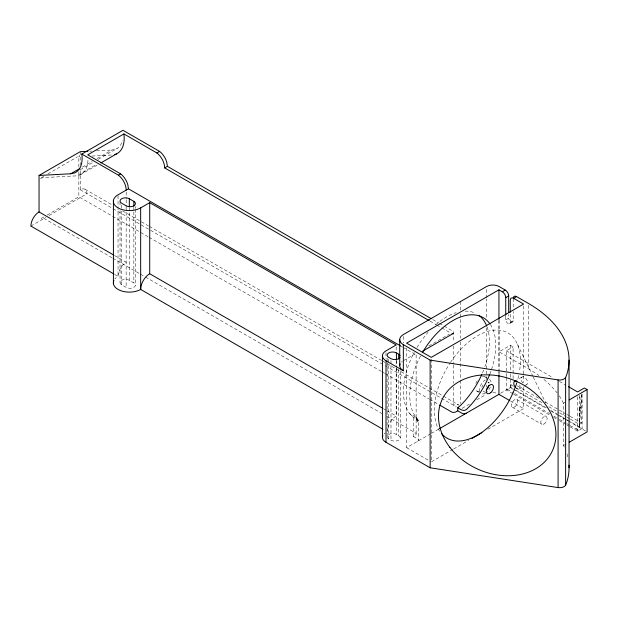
<?xml version="1.0" encoding="UTF-8"?>
<svg xmlns="http://www.w3.org/2000/svg" width="618" height="618" viewBox="0 0 618 618"><rect width="100%" height="100%" fill="white"/><g stroke="black" fill="none" stroke-linecap="round" stroke-linejoin="round"><path stroke-width="0.46" stroke-dasharray="3.09 2.32" d="M486.621 379.606L486.621 326.806M486.621 317.212L486.621 298.965M486.621 298.007L486.621 288.405M505.733 316.169L505.733 319.869A3.229 1.862 60 0 0 507.996 323.469A3.229 1.862 60 0 0 510.259 322.488L510.259 313.226M570.128 426.829L577.591 431.14L582.125 428.529L579.406 426.945L579.746 407.548M580.086 407.749L579.406 426.945L576.015 428.915L570.229 425.578M581.777 394.029L579.406 426.945L570.321 421.7M420.518 356.092A60.811 35.11 -60 0 0 416.03 417.328L417.467 422.202C420.673 418.502 411.766 415.141 409.695 413.666A60.811 35.11 -60 0 1 414.176 352.438M78.849 166.968L78.849 156.393L79.784 155.504M512.932 393.805L506.304 389.981L510.831 387.355L514.964 389.742M41.313 177.714L43.778 176.292M47.895 173.913L77.52 156.81M82.256 167.138L92.128 161.437M97.065 158.587L111.873 150.035L115.566 149.247A30.776 17.767 60 0 0 122.58 140.34M80.17 169.796L93.333 162.194M98.27 159.344L117.196 148.413M40.479 178.355L43.577 177.598L76.617 175.86L96.369 164.458M80.317 174.794L97.598 164.813M43.816 216.995L41.313 218.44L43.577 218.216L112.051 257.752M47.153 215.064L78.849 196.763L78.849 171.773M30.9 226.057L45.755 217.474M49.061 215.566L87.03 193.65A9.602 5.547 -60 0 0 80.24 189.726L80.216 170.715M403.338 360.696L414.748 354.106M428.737 346.026L449.317 334.153M505.733 319.869L508.676 318.17L508.676 314.469M510.259 322.488L513.203 320.788L513.203 311.534M509.495 323.685L512.438 321.986M513.095 378.633L513.095 346.86L510.375 345.292L499.058 351.827L528.359 368.745A138.911 80.201 0 0 1 538.85 375.528M506.304 376.594L506.304 350.777L513.095 346.86M462.102 408.305L469.456 404.064M476.81 399.815L485.802 394.632M409.695 413.666L413.388 417.235L413.388 436.432L415.203 435.381A3.198 1.846 0 0 0 415.203 432.77L386.806 416.377M514.701 381.267L522.164 376.949M510.831 387.355L510.831 384.751L513.095 383.446M500.673 393.226L510.375 387.625L510.375 374.153M406.598 347.926L406.598 447.664L430.406 433.921M431.225 433.45L438.618 429.178M519.182 389.023L526.652 384.713M452.901 449.417L431.271 461.909L431.271 358.332M453.728 448.938L468.707 440.294M487.841 429.247L523.608 408.598L523.608 386.536M564.319 447.03L563.508 445.547L563.508 403.206L565.949 401.8M570.314 419.097L579.406 424.342L581.669 423.036L581.662 394.369M563.508 445.547L565.949 444.133M89.795 151.194L91.711 151.093M96.516 150.838L111.873 150.035M92.059 156.045L111.889 155.002M79.784 156.686L78.849 156.393M418.293 420.418L417.467 419.591L417.969 419.97M579.398 395.474L579.406 407.355L580.765 408.135L579.777 395.69M506.304 350.777L552.724 377.583M559.36 381.406L565.988 385.238M432.809 319.583L438.649 322.959M439.483 323.438L453.674 331.634L453.674 342.163M430.089 321.151L435.937 324.527M436.771 325.006L440.943 327.416M441.777 327.895L450.128 332.716M517.22 385.833L538.703 398.231M545.315 402.048L558.533 409.68M559.36 410.159L565.972 413.975M566.799 414.454L569.278 415.883M570.097 416.362L581.669 423.036M510.831 384.751L514.956 387.138M515.783 387.617L542.225 402.882M548.838 406.698L558.749 412.422M559.576 412.894L566.188 416.71M567.015 417.189L569.487 418.618M515.791 390.221L546.358 407.865M550.491 410.252L558.757 415.026M559.584 415.497L566.188 419.313M567.015 419.792L569.495 421.221M510.375 387.625L512.878 389.07M513.712 389.556L546.235 408.328M551.241 411.217L557.081 414.593M557.915 415.072L564.582 418.927M565.416 419.406L567.919 420.85M568.753 421.329L585.431 430.962M507.432 389.325L514.045 393.141M514.871 393.612L549.572 413.651M553.705 416.038L558.664 418.896M559.491 419.375L566.096 423.191M566.922 423.67L569.402 425.099M484.929 376.825L487.942 378.571M513.759 394.284L550.236 415.342M553.55 417.258L558.525 420.132M559.352 420.611L565.988 424.435M566.814 424.914L569.302 426.35M516.795 399.498L546.212 416.486M510.453 400.997L523.608 408.598M512.307 407.254L541.723 424.249M400.557 345.918L402.225 346.876M403.06 347.362L415.203 354.369M476.756 390.978L480.526 393.156M85.037 189.255L111.773 204.689M122.634 210.954L148.536 225.91M149.371 226.389L381.615 360.479M382.449 360.958L428.398 387.486M429.24 387.973L442.604 395.69M443.438 396.169L458.479 404.852M80.24 189.726L384.442 365.354M385.277 365.841L456.285 406.837M79.784 197.304L139.915 232.02M140.749 232.507L148.266 236.841M149.1 237.327L381.26 371.364M382.094 371.843L384.605 373.287M385.439 373.774L428.861 398.842M429.695 399.328L438.888 404.628M412.36 416.617L417.807 419.761M383.654 408.807L386.165 410.259M386.999 410.738L396.192 416.045A12.8 7.393 -60 0 0 387.138 431.727M114.562 255.543L126.18 262.248A11.526 6.651 -60 0 0 118.038 276.362A16.006 9.239 0 0 0 114.848 278.988M112.885 258.231L139.614 273.658M140.448 274.145L144.62 276.555M145.462 277.034L381.793 413.481M413.388 436.432L417.467 438.78A3.198 1.846 0 0 1 417.467 441.391M121.63 284.736A5.438 3.144 0 0 1 121.63 280.294A5.438 3.144 0 0 1 129.324 280.294L133.851 282.905A5.438 3.144 0 0 1 133.851 287.347A5.438 3.144 0 0 1 126.157 287.347L121.63 284.736L121.63 210.877M388.722 438.911A5.438 3.144 0 0 1 388.722 434.469A5.438 3.144 0 0 1 396.416 434.469L398.68 435.775A5.438 3.144 0 0 1 398.68 440.217A5.438 3.144 0 0 1 390.985 440.217L388.722 438.911L388.722 364.087M114.716 274.446L118.038 276.362L118.038 209.208M406.598 447.664L430.445 461.437M576.015 428.915L578.726 430.491M489.433 382.951L487.926 382.086A5.122 2.959 -60 0 1 488.869 383.415M485.818 392.693L482.805 390.955A5.122 2.959 -60 0 0 484.427 391.094M417.969 421.816L416.03 417.328L418.401 420.897L418.401 440.086M416.03 417.328L418.293 421.376M563.508 403.206L560.673 398.023A138.911 80.201 0 0 0 559.236 395.844M517.482 344.388L532.84 376.2M533.257 377.057L545.702 402.851M582.117 394.106L582.125 428.529M80.193 151.696L80.209 165.006M579.406 407.355L579.406 424.342M577.591 396.717L577.591 431.14M528.359 305.331L528.359 368.745M523.608 305.98L523.608 375.033M523.608 375.991L523.608 382.704M513.203 298.571L513.203 307.826M510.375 345.292L510.375 373.195M506.304 377.552L506.304 389.981M499.058 320.116L499.058 371.07M499.058 372.028L499.058 374.917M498.942 320.51L498.942 369.417M498.942 370.375L498.942 374.214M486.621 385.099L486.621 386.914M460.464 301.576L460.464 310.228M460.464 314.075L460.464 338.108M460.464 341.955L460.464 379.444M460.464 380.41L460.464 403.484M453.674 345.987L453.674 364.172M453.674 365.13L453.674 383.314M453.674 387.146L453.674 405.331A9.602 5.547 -60 0 1 459.066 405.284M416.138 354.91L416.138 434.075M403.338 336.431L403.338 342.959M400.271 370.846L400.271 438M398.68 369.587L398.68 435.775M396.416 360.603L396.416 367.316M396.416 368.282L396.416 434.469M396.192 346.883L396.192 351.681M396.192 360.333L396.192 367.053M396.192 368.011L396.192 416.045M390.985 360.595L390.985 364.435M390.985 365.392L390.985 440.217M388.722 359.29L388.722 363.129M387.123 358.031L387.123 361.87M387.123 362.828L387.123 436.687M386.003 352.762L386.003 358.517M135.45 206.466L135.45 208.39M135.45 209.347L135.45 285.13M133.851 207.123L133.851 210.962M133.851 211.92L133.851 282.905M129.324 207.393L129.324 280.294M126.18 192.043L126.18 198.772M126.18 199.738L126.18 206.466M126.157 206.775L126.157 287.347M121.63 205.114L121.63 209.911M120.039 201.939L120.039 206.736M120.039 210.568L120.039 282.519M118.038 195.782L118.038 208.251M490.352 324.481A60.811 35.11 -60 0 1 491.225 370.321M490.924 371.194A60.811 35.11 -60 0 1 489.95 373.797M487.084 326.992A60.811 35.11 -60 0 1 484.891 366.667M483.608 370.136A60.811 35.11 -60 0 1 482.187 373.604M416.988 347.463A60.811 35.11 -60 0 1 428.081 332.337M435.675 324.782A60.811 35.11 -60 0 1 456.223 312.646M465.099 311.14A60.811 35.11 -60 0 1 475.242 313.156M450.499 362.372A60.803 35.102 -60 0 1 500.109 330.259A60.803 35.102 -60 0 1 519.398 372.013M518.703 375.566A60.803 35.102 -60 0 1 517.583 380.062M439.738 431.186A60.803 35.102 -60 0 1 450.012 363.106M513.203 320.788A3.229 1.862 60 0 1 510.939 321.769A3.229 1.862 60 0 1 508.676 318.17M87.957 160.317A33.426 19.297 60 0 1 76.617 175.86M519.684 384.898A4.48 2.588 60 0 1 519.452 388.822A4.48 2.588 60 0 1 516.123 388.204M401.376 362.171A12.345 7.13 0 0 1 402.272 361.399M482.334 376.594A8.173 4.72 -60 0 1 486.42 378.958M479.344 391.209A8.173 4.72 -60 0 1 475.837 390.128M475.837 383.454A8.173 4.72 -60 0 1 477.953 379.792M492.84 392.669A8.799 5.075 0 0 1 497.729 393.527M384.072 433.828A12.159 7.022 0 0 1 384.952 433.071M543.925 379.452A138.911 80.201 0 0 1 557.15 392.971M566.938 453.859A138.911 80.201 0 0 1 567.857 457.32M481.87 387.455A5.122 2.959 -60 0 1 482.805 385.037M489.456 379.444A8.173 4.72 -60 0 1 491.148 383.183M490.368 386.961A8.173 4.72 -60 0 1 486.86 392.098M485.369 393.187A8.173 4.72 -60 0 1 481.283 393.596M479.784 391.464A8.173 4.72 -60 0 1 485.369 379.846M522.82 383.083A4.48 2.588 60 0 1 521.978 377.08A4.48 2.588 60 0 1 526.837 379.885A4.48 2.588 60 0 1 525.995 384.914M514.555 407.038A4.48 2.588 -60 0 0 517.297 399.962A4.48 2.588 -60 0 0 511.804 403.129A4.48 2.588 -60 0 0 514.555 407.038M543.971 424.025A4.48 2.588 -60 0 0 546.714 416.957A4.48 2.588 -60 0 0 541.221 420.124A4.48 2.588 -60 0 0 543.971 424.025"/><path stroke-width="0.93" d="M510.259 312.306L510.259 300.271A4.797 2.773 60 0 1 513.651 298.309L516.594 296.609L528.359 303.407A138.911 80.201 0 0 1 566.938 374.044L565.625 377.459L565.625 485.13A6.188 3.577 0 0 1 558.085 487.579L430.136 467.787L386.003 442.31A12.159 7.022 0 0 1 382.859 435.528M439.722 405.114L451.41 411.866A3.198 1.846 0 0 0 455.937 411.866L457.753 410.815L457.799 407.695L460.109 405.833A60.811 35.11 -60 0 0 481.808 374.462M565.625 485.13L566.938 481.716A138.911 80.201 0 0 0 568.977 465.169M439.444 428.707L498.942 394.354L498.942 375.172M39.05 179.019L39.05 175.45L80.193 151.696L87.872 151.294M39.05 175.45L70.73 173.782L74.423 173.001A30.776 17.767 60 0 0 81.831 154.06L122.974 130.305L159.591 151.395A12.947 7.478 60 0 1 166.798 162.341L167.378 166.335L431.14 318.618M429.255 320.672L164.658 167.903A12.947 7.478 60 0 0 156.879 152.963L123.924 133.936L87.717 154.84L120.641 173.882A12.947 7.478 60 0 1 127.849 184.828L128.444 188.814L400.557 345.918M70.73 173.782L79.784 168.559M100.888 162.913L116.532 153.882M81.831 154.06L118.401 175.172L120.641 173.882M156.879 152.963L159.591 151.395M128.444 188.814L118.038 194.824A16.006 9.239 0 0 0 118.038 207.887A16.006 9.239 0 0 0 140.665 207.887L149.718 202.665L396.192 344.96L386.003 350.839A12.159 7.022 0 0 0 386.003 360.773L386.003 442.31M164.658 167.903L167.378 166.335M505.733 315.242L505.733 297.66A4.797 2.773 60 0 0 502.334 291.781L498.942 289.819L406.598 343.129L431.271 357.374L523.608 304.064L513.651 298.309M502.334 291.781L505.277 290.081A4.797 2.773 60 0 1 508.676 295.96L508.676 312.623M505.733 297.66L508.676 295.96M422.812 351.055L453.674 333.233L452.075 333.666M472.028 438.371L482.017 432.608M569.201 399.923L587.1 389.587L587.1 431.92L569.201 442.256M505.277 290.081L499.058 286.489A8.799 5.075 0 0 0 486.621 286.489L403.338 334.562A12.345 7.13 0 0 0 403.338 344.643L430.136 360.116L558.085 379.908A6.188 3.577 0 0 0 565.625 377.459M587.1 389.587L584.381 388.019L577.591 391.936L568.475 386.675M498.942 394.354L509.634 400.526M133.851 201.368A5.438 3.144 0 0 1 133.851 205.809A5.438 3.144 0 0 1 126.157 205.809L121.63 203.198A5.438 3.144 0 0 1 121.63 198.757A5.438 3.144 0 0 1 129.324 198.757L133.851 201.368L133.851 206.165M400.085 357.274A5.438 3.144 0 0 1 390.985 358.679L388.722 357.374A5.438 3.144 0 0 1 388.722 352.932A5.438 3.144 0 0 1 396.416 352.932L398.68 354.238A5.438 3.144 0 0 1 400.085 355.644M386.003 360.773L403.338 370.777L403.338 344.643M457.799 407.695C460.186 409.309 463.639 411.82 466.443 409.495A60.811 35.11 -60 0 0 489.603 374.662M457.753 410.815L461.824 413.172A3.198 1.815 0.8 0 0 466.351 413.218M149.718 202.665L149.718 273.743L382.82 408.328M39.05 179.537L39.05 211.943L113.735 255.064M113.89 273.967L30.9 226.057A11.526 6.651 -60 0 1 39.05 211.943M382.959 429.309L140.665 289.425A16.006 9.239 0 0 1 121.352 290.893A16.006 9.239 0 0 1 113.89 280.502M569.047 360.116L569.047 467.787M558.085 379.908L558.085 487.579M498.942 289.819L498.942 319.545M430.136 360.116L430.136 467.787M399.715 339.599L399.715 365.732M398.68 354.238L398.68 359.035M396.416 352.932L396.416 359.645M382.442 355.806L382.442 437.343M140.665 207.887L140.665 289.425A12.8 7.393 -60 0 1 149.718 273.743M129.324 198.757L129.324 206.427M113.411 200.549L113.411 283.701M422.357 352.762A60.811 35.11 -60 0 1 489.881 323.801M479.182 315.566A60.811 35.11 -60 0 1 486.768 326.149M516.779 382.781A60.803 35.102 -60 0 1 481.005 432.932A60.803 35.102 -60 0 1 441.476 433.519M513.365 297.459A4.797 2.773 60 0 1 516.594 296.609M118.401 175.172A12.947 7.478 60 0 1 126.18 190.12M123.924 133.936A33.426 19.297 60 0 1 114.747 154.562M403.338 370.777A12.345 7.13 0 0 1 400.14 363.894M515.358 387.401A4.48 2.588 60 0 1 513.875 382.434A4.48 2.588 60 0 1 516.942 381.484M488.869 385.578A5.122 2.959 -60 0 1 486.304 390.012M490.823 392.623A5.122 2.959 -60 0 0 492.446 384.69A5.122 2.959 -60 0 0 486.389 390.066A5.122 2.959 -60 0 0 490.823 392.623M449.858 447.347A60.803 47.957 24.9 0 0 550.97 453.589A60.803 47.957 24.9 0 0 490.785 374.956A60.803 47.957 24.9 0 0 449.858 447.347"/></g></svg>
